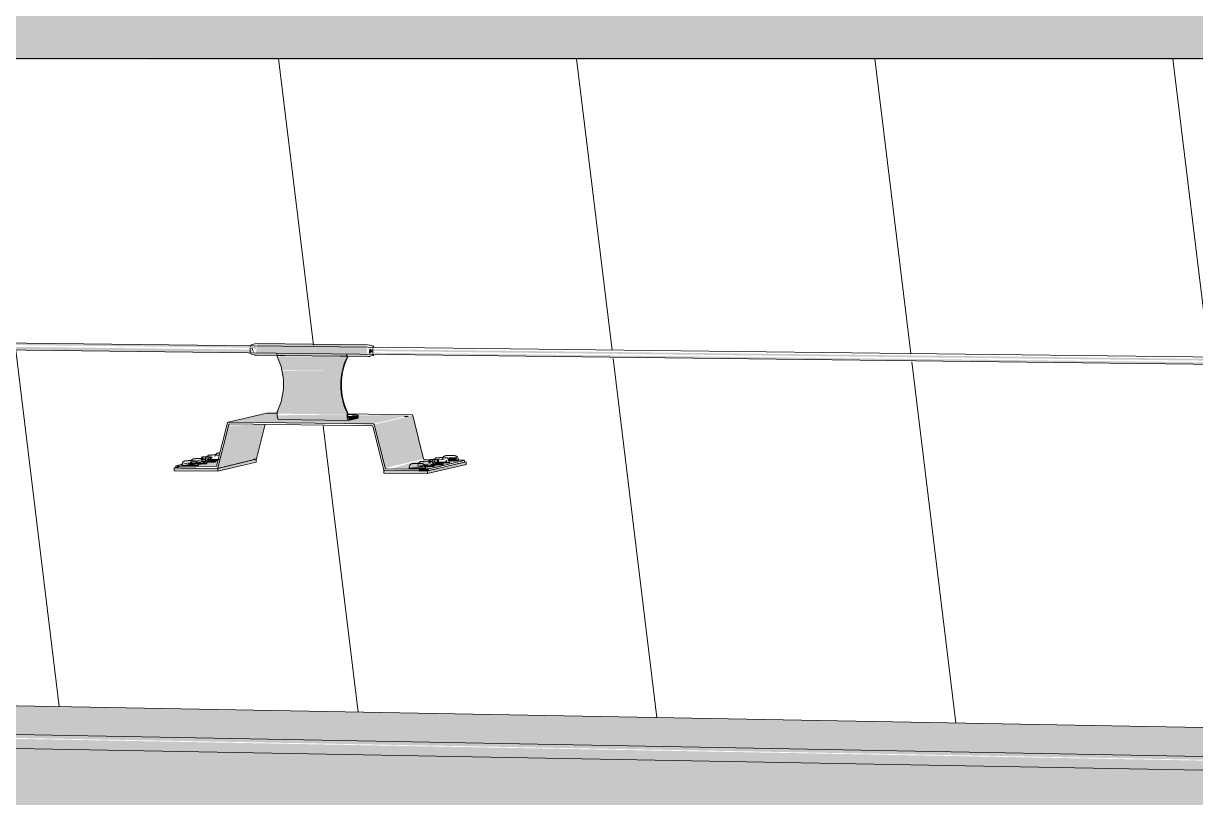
# Model space of a CAD drawing. Header units: millimetres. Extents: x -2361666 to -2009843, y -375 to 29863.
# Drawn here: x -2190135 to -2188826, y 10678 to 11543 of the extents above; entities that cross this region are included whole.
import ezdxf

# ---------------------------------------------------------------- set-up
doc = ezdxf.new("R2010")
doc.units = ezdxf.units.MM
for name, color, linetype, lineweight in [('A-GENM', 13, 'Continuous', 5), ('A-ROOF', 132, 'Continuous', 5), ('A-ROOF-PATT', 132, 'Continuous', 5), ('Q-SPCQ', 91, 'Continuous', 5), ('S-BEAM', 12, 'Continuous', 5)]:
    doc.layers.add(name, color=color, linetype=linetype, lineweight=lineweight)

# ---------------------------------------------------------------- blocks, each defined once
blk = doc.blocks.new('Static Line_Sayfa_Metal Deck_Pan Mount - Up to 15 _ pitch - Max 2 Users-1848369-SOUTH EAST - PART A')
at = {"layer": 'Q-SPCQ'}
h = blk.add_hatch(color=256, dxfattribs=at)
h.paths.add_polyline_path([(-908882.2, 10685.5), (-908882.2, 10689.7), (-910885.1, 10711.3), (-910882.8, 10712.3), (-910878.4, 10709.4), (-910878.4, 10709.2), (-909324.2, 10690.7)])
h.paths.add_polyline_path([(-911008.9, 10710.7), (-911008.9, 10714.9), (-916520.5, 10778.1), (-916518.2, 10779.1), (-916513.8, 10776.4), (-916513.8, 10776), (-911014.9, 10713), (-911015.1, 10713.4), (-911011.1, 10711.8), (-911011.1, 10710.7)])
h.paths.add_polyline_path([(-916644.3, 10777.5), (-916644.3, 10781.8), (-922155.8, 10844.9), (-922153.5, 10845.9), (-922149.2, 10843.3), (-922149.2, 10842.8), (-916650.1, 10779.6), (-916650.5, 10780.2), (-916646.5, 10778.6), (-916646.5, 10777.6)])
h.paths.add_polyline_path([(-922279.7, 10844.4), (-922279.7, 10848.6), (-927791.2, 10911.8), (-927788.9, 10912.8), (-927784.5, 10910.2), (-927784.5, 10909.7), (-922285.5, 10846.5), (-922285.9, 10847), (-922281.9, 10845.5), (-922281.9, 10844.4)])
h.paths.add_polyline_path([(-927915, 10911.2), (-927915, 10915.4), (-933426.6, 10978.6), (-933424.3, 10979.6), (-933419.9, 10977.2), (-933419.9, 10976.5), (-927920.9, 10913.3), (-927921.2, 10913.9), (-927917.2, 10912.3), (-927917.2, 10911.2)])
h.paths.add_polyline_path([(-933550.4, 10978.1), (-933550.4, 10982.3), (-939061.9, 11045.5), (-939059.7, 11046.4), (-939055.3, 11044.1), (-939055.3, 11043.3), (-933556.2, 10980.2), (-933556.6, 10980.7), (-933552.6, 10979.1), (-933552.6, 10978.1)])
h.paths.add_polyline_path([(-939185.8, 11044.9), (-939185.8, 11049.1), (-944697.3, 11112.3), (-944695, 11113.3), (-944690.6, 11111), (-944690.6, 11110.2), (-939191.6, 11047), (-939191.3, 11047.6), (-939188, 11045.7), (-939188, 11044.9)])
h.paths.add_polyline_path([(-944821.2, 11111.7), (-944821.2, 11115.9), (-950332.7, 11179), (-950330.4, 11180.1), (-950326, 11178), (-950326, 11177), (-944827, 11113.8), (-944826, 11114.5), (-944823.4, 11112.6), (-944822.2, 11111.7)])
h.paths.add_polyline_path([(-950456.5, 11178.6), (-950456.5, 11182.8), (-955961.4, 11245.9), (-955961.4, 11243.9), (-950462.4, 11180.7), (-950460.7, 11181.4), (-950458.7, 11179.5), (-950457.6, 11178.6)])
h = blk.add_hatch(color=256, dxfattribs=at)
h.paths.add_polyline_path([(-908882.2, 10681.7), (-908882.2, 10685.5), (-910878.4, 10707), (-910880.7, 10706.3), (-910882.8, 10708.2), (-910883.9, 10705.4), (-909324.2, 10687)])
h.paths.add_polyline_path([(-911008.7, 10706.9), (-911012, 10708.8), (-911015.1, 10710.8), (-916513.8, 10773.7), (-916514.8, 10773.3), (-916518.2, 10775), (-916519.2, 10772.3), (-911008.9, 10706.9)])
h.paths.add_polyline_path([(-916644.1, 10773.8), (-916647.3, 10775.6), (-916650.7, 10777.6), (-922149.2, 10840.5), (-922150.2, 10840.1), (-922153.5, 10841.9), (-922154.6, 10839.1), (-916644.3, 10773.8)])
h.paths.add_polyline_path([(-922279.5, 10840.6), (-922282.7, 10842.5), (-922285.9, 10844.5), (-927784.5, 10907.7), (-927785.5, 10906.9), (-927788.9, 10908.7), (-927790, 10906), (-922279.7, 10840.6)])
h.paths.add_polyline_path([(-927914.9, 10907.4), (-927918.1, 10909.3), (-927921.2, 10911.3), (-933419.9, 10974.5), (-933420.9, 10973.8), (-933424.3, 10975.5), (-933425.4, 10972.8), (-927915.1, 10907.4)])
h.paths.add_polyline_path([(-933550.2, 10974.3), (-933553.5, 10976.1), (-933556.6, 10978.1), (-939055.3, 11041.4), (-939056.3, 11040.6), (-939059.7, 11042.4), (-939060.7, 11039.6), (-933550.4, 10974.3)])
h.paths.add_polyline_path([(-939185.6, 11041.1), (-939188.8, 11043), (-939192, 11045), (-944690.6, 11108.2), (-944691.7, 11107.4), (-944695, 11109.2), (-944696.1, 11106.5), (-939185.8, 11041.1)])
h.paths.add_polyline_path([(-944821, 11108), (-944824.3, 11110), (-944827.4, 11111.8), (-950326, 11175.1), (-950327, 11174.3), (-950330.4, 11176.1), (-950331.5, 11173.3), (-944821.2, 11108)])
h.paths.add_polyline_path([(-950456.4, 11174.8), (-950459.6, 11176.7), (-950462.7, 11178.6), (-955961.4, 11241.9), (-955962.4, 11241.1), (-955965.8, 11242.9), (-955966.9, 11240.1), (-950456.5, 11174.8)])
for points in [[(-950458.7, 11175.4), (-950460.7, 11181.4), (-950461.6, 11179.6), (-950459, 11175.8)], [(-950331.5, 11170.8), (-950332.7, 11179.9), (-950332.7, 11183.8), (-950455.3, 11185.3), (-950456.5, 11175.2), (-950455.3, 11172.3), (-950352.5, 11171.1)], [(-950330.4, 11173.9), (-950326, 11176.1), (-950328.2, 11179.9), (-950330.4, 11178), (-950330.4, 11174.3)], [(-950354.7, 11171.2), (-950354.8, 11172.2), (-950360, 11171.2)], [(-950325.4, 11095.6), (-950282.4, 11105.8), (-950342.5, 11105), (-950342.5, 11102), (-950353.2, 11101.1), (-950354.7, 11099.6), (-950432.5, 11102.6), (-950432.8, 11107.6), (-950444.3, 11107.7), (-950487.3, 11097.5), (-950342.5, 11095.8)], [(-950353.6, 11099.6), (-950354.7, 11105.9), (-950354.7, 11106.1), (-950432.8, 11105.2), (-950431.3, 11100.5), (-950354.7, 11099.6)], [(-950353.2, 11102.5), (-950342.5, 11105), (-950354.6, 11104.3), (-950354.3, 11102.5)], [(-950353.2, 11099.5), (-950342.5, 11102), (-950342.5, 11105), (-950353.2, 11102.5), (-950353.2, 11099.6)], [(-950312.3, 11046.3), (-950269.2, 11056.5), (-950281.4, 11105.1), (-950324.4, 11094.9)], [(-950498.9, 11046.5), (-950455.9, 11056.7), (-950446.2, 11095.1), (-950487, 11093.6), (-950496.6, 11056)], [(-950532.2, 11049.7), (-950523.6, 11049.9), (-950522.3, 11052.6), (-950532, 11052.1), (-950532.2, 11050.1)], [(-950513.8, 11052.2), (-950512.5, 11055), (-950519, 11053.2)], [(-950510.3, 11054), (-950507.7, 11058.5), (-950511.8, 11056.5), (-950511, 11055.1)], [(-950499.1, 11042.8), (-950456.1, 11054), (-950457.4, 11055.7), (-950499.1, 11045.8)], [(-950498.4, 11056.6), (-950498.9, 11058.6), (-950498.9, 11056.7)], [(-950269.7, 11046.9), (-950269.2, 11049.5), (-950278.1, 11048.5)], [(-950264.8, 11040), (-950221.7, 11050.2), (-950221.7, 11053.2), (-950264.8, 11043)], [(-950259.9, 11049.2), (-950258.6, 11052), (-950262.6, 11049.7)], [(-950256.4, 11051), (-950256.2, 11055.4), (-950258, 11053.6)], [(-950242.6, 11053.3), (-950244, 11055.7), (-950245.1, 11053.8), (-950243.5, 11053.4)], [(-950241.4, 11055.5), (-950232.8, 11055.7), (-950231.5, 11058.4), (-950241.1, 11058.4), (-950241.4, 11055.5)], [(-950264.8, 11043), (-950262.6, 11045.5), (-950274.5, 11045.1), (-950274.5, 11043.1), (-950268.3, 11043)]]:
    blk.add_hatch(color=256, dxfattribs=at).paths.add_polyline_path(points)
h = blk.add_hatch(color=256, dxfattribs=at)
h.paths.add_polyline_path([(-950325, 11172), (-950324.6, 11173.2), (-950331.5, 11172.1)])
h.paths.add_polyline_path([(-950455.9, 11173.6), (-950456.5, 11174.8), (-950456.5, 11173.6)])
h.paths.add_polyline_path([(-950324.5, 11181.2), (-950325, 11182.4), (-950325, 11181.2)])
h.paths.add_polyline_path([(-950456.2, 11182.8), (-950456.5, 11184), (-950456.5, 11182.8)])
h = blk.add_hatch(color=256, dxfattribs=at)
h.paths.add_polyline_path([(-950360, 11155), (-950354.7, 11171.2), (-950432.5, 11171.2), (-950427.5, 11155.8), (-950360, 11155)])
h.paths.add_polyline_path([(-950354.7, 11106.1), (-950360.1, 11124), (-950361.7, 11139.9), (-950360, 11155), (-950427.4, 11155), (-950425.7, 11139.9), (-950427.8, 11123.2), (-950432.8, 11107)])
h = blk.add_hatch(color=256, dxfattribs=at)
h.paths.add_polyline_path([(-950274.5, 11043.1), (-950274.5, 11045.1), (-950311.3, 11043.5)])
h.paths.add_polyline_path([(-950313.8, 11044.3), (-950312.3, 11046.3), (-950314.3, 11046.3)])
h.paths.add_polyline_path([(-950499.9, 11045.8), (-950501.4, 11047.8), (-950500.5, 11045.8)])
h.paths.add_polyline_path([(-950326.9, 11093.6), (-950325.4, 11095.6), (-950352.5, 11093.9)])
h = blk.add_hatch(color=256, dxfattribs=at)
h.paths.add_polyline_path([(-950501.4, 11047.8), (-950500.5, 11048.5), (-950500.5, 11057), (-950508.8, 11056.5), (-950511, 11055.1), (-950513.4, 11056.5), (-950522.5, 11052.4), (-950523.6, 11049.9), (-950532.2, 11050.1), (-950532.2, 11052.1), (-950538.2, 11048.7), (-950507.1, 11047.9)])
h.paths.add_polyline_path([(-950513.8, 11052.2), (-950522.2, 11053.8), (-950513, 11053.9)])
h = blk.add_hatch(color=256, dxfattribs=at)
h.paths.add_polyline_path([(-950262.6, 11045.5), (-950223.9, 11054.7), (-950254.9, 11053.6), (-950256.4, 11051), (-950259.1, 11055.4), (-950278.1, 11053.4), (-950305.3, 11045.5), (-950268.3, 11045.5)])
h.paths.add_polyline_path([(-950269.7, 11046.9), (-950278.1, 11048.5), (-950269.2, 11047.8)])
h.paths.add_polyline_path([(-950259.9, 11049.2), (-950262.6, 11051.5), (-950259.1, 11050.9)])
h = blk.add_hatch(color=256, dxfattribs=at)
h.paths.add_polyline_path([(-950264.8, 11040), (-950264.8, 11043), (-950313.6, 11043), (-950313.6, 11040.6), (-950269.2, 11040)])
h.paths.add_polyline_path([(-950499.1, 11042.8), (-950499.1, 11045.8), (-950548, 11045.8), (-950548, 11043.3)])
h = blk.add_hatch(color=256, dxfattribs=at)
h.paths.add_polyline_path([(-950501.4, 11047.8), (-950545.8, 11046.8), (-950545.8, 11046.3), (-950507.1, 11047.8)])
h.paths.add_polyline_path([(-950499.1, 11045.8), (-950500, 11047.8), (-950499.9, 11045.8)])
for p, q in [((-908882.2, 10689.7), (-956029.7, 11248.9)), ((-956029.8, 11240.9), (-908882.2, 10681.7)), ((-950457.6, 11185), (-950461.8, 11184.1)), ((-950331.4, 11183.8), (-950455.3, 11185.3)), ((-950324.9, 11182.4), (-950329.1, 11183.5)), ((-950461.9, 11173.6), (-950457.7, 11172.6)), ((-950455.4, 11172.3), (-950331.6, 11170.8)), ((-950432.8, 11172.1), (-950433.1, 11174.1)), ((-950432.8, 11170.9), (-950432.8, 11172.1)), ((-950354.7, 11171.2), (-950432.8, 11172.1)), ((-950354.9, 11173.2), (-950354.7, 11171.2)), ((-950354.7, 11171.2), (-950354.7, 11170)), ((-950354.7, 11170), (-950354, 11170.2)), ((-950354, 11170.2), (-950354, 11171.3)), ((-950329.2, 11171.1), (-950325.1, 11172)), ((-950444.5, 11107.7), (-950487.5, 11097.5)), ((-950444.3, 11107.7), (-950432.6, 11107.6)), ((-950432.8, 11109), (-950432.2, 11109.2)), ((-950432.8, 11107), (-950432.8, 11109)), ((-950354.9, 11106.7), (-950282.4, 11105.8)), ((-950354, 11108.2), (-950354.7, 11108.1)), ((-950354.7, 11108.1), (-950354.7, 11106.1)), ((-950354, 11106.2), (-950354, 11108.2)), ((-950342.5, 11105), (-950353.2, 11102.5)), ((-950353.2, 11099.5), (-950342.5, 11102)), ((-950342.2, 11102.2), (-950342.2, 11105.2)), ((-950286.4, 11103.9), (-950290.4, 11103.9)), ((-950281.4, 11105.1), (-950269.2, 11056.5)), ((-950488.2, 11096.8), (-950500.5, 11048.5)), ((-950498.9, 11046.5), (-950486.7, 11094.8)), ((-950325.4, 11095.6), (-950487.3, 11097.5)), ((-950485.8, 11095.5), (-950326.9, 11093.6)), ((-950446.2, 11095.1), (-950455.9, 11056.7)), ((-950431.4, 11100.4), (-950353.3, 11099.5)), ((-950326, 11092.9), (-950313.8, 11044.3)), ((-950312.3, 11046.3), (-950324.4, 11094.9)), ((-950546, 11048.7), (-950546, 11046.7)), ((-950545.8, 11048.8), (-950532.3, 11052.1)), ((-950539.2, 11050.2), (-950539.2, 11048.9)), ((-950529.8, 11052.6), (-950512, 11056.9)), ((-950521.2, 11048.9), (-950521.2, 11050.2)), ((-950515.9, 11058.9), (-950517.1, 11058.6)), ((-950517.1, 11058.6), (-950513, 11058.4)), ((-950517.1, 11058.6), (-950517.1, 11054.4)), ((-950510.5, 11059), (-950515.9, 11058.9)), ((-950515.9, 11058.9), (-950515.9, 11054.6)), ((-950513.2, 11053.5), (-950510.5, 11053.6)), ((-950513, 11058.4), (-950507.7, 11058.5)), ((-950513, 11054.9), (-950513, 11058.4)), ((-950507.7, 11053.1), (-950513, 11053)), ((-950511.4, 11051.2), (-950511.4, 11052.5)), ((-950506.4, 11058.8), (-950510.5, 11059)), ((-950510.5, 11053.6), (-950506.4, 11053.4)), ((-950507.7, 11058.5), (-950506.4, 11058.8)), ((-950507.7, 11058.5), (-950507.7, 11053.9)), ((-950506.4, 11053.4), (-950507.7, 11053.1)), ((-950501.4, 11053.4), (-950506.5, 11054.2)), ((-950506.4, 11058.8), (-950506.4, 11054.2)), ((-950499.7, 11045.8), (-950456.6, 11056)), ((-950456.1, 11056), (-950499.1, 11045.8)), ((-950499.1, 11042.8), (-950456.1, 11053)), ((-950458.9, 11056), (-950456.1, 11056)), ((-950456.1, 11056), (-950456.1, 11053)), ((-950268.3, 11055.7), (-950246.2, 11055.5)), ((-950264.8, 11043), (-950221.7, 11053.2)), ((-950264.8, 11040), (-950221.7, 11050.2)), ((-950262, 11055.9), (-950263.2, 11055.6)), ((-950263.2, 11055.6), (-950259.1, 11055.4)), ((-950263.2, 11055.6), (-950263.2, 11051.4)), ((-950262.6, 11045.5), (-950223.9, 11054.7)), ((-950262.6, 11043.5), (-950223.9, 11052.7)), ((-950256.6, 11056), (-950262, 11055.9)), ((-950262, 11055.9), (-950262, 11051.6)), ((-950256.6, 11050.5), (-950259.3, 11050.5)), ((-950259.1, 11055.4), (-950253.7, 11055.5)), ((-950259.1, 11051.9), (-950259.1, 11055.4)), ((-950259.1, 11050), (-950253.7, 11050.1)), ((-950257.5, 11048.2), (-950257.5, 11049.5)), ((-950252.5, 11055.8), (-950256.6, 11056)), ((-950252.5, 11050.3), (-950256.6, 11050.5)), ((-950253.7, 11055.5), (-950252.5, 11055.8)), ((-950253.7, 11055.5), (-950253.7, 11050.9)), ((-950253.7, 11050.1), (-950252.5, 11050.3)), ((-950247.5, 11050.4), (-950252.6, 11051.2)), ((-950252.5, 11055.8), (-950252.5, 11051.2)), ((-950241.7, 11055.4), (-950231.5, 11055.3)), ((-950240.3, 11052.3), (-950240.3, 11053.6)), ((-950230.4, 11054.6), (-950230.4, 11055.9)), ((-950223.7, 11052.8), (-950223.7, 11054.8)), ((-950221.7, 11053.2), (-950221.7, 11050.2)), ((-950548, 11046.3), (-950539.6, 11048.3)), ((-950499.1, 11045.8), (-950548, 11046.3)), ((-950548, 11046.3), (-950548, 11043.3)), ((-950548, 11043.3), (-950499.1, 11042.8)), ((-950545.8, 11046.8), (-950539.6, 11048.3)), ((-950501.4, 11047.8), (-950538.2, 11048.2)), ((-950538.2, 11046.2), (-950499.9, 11045.8)), ((-950499.1, 11042.8), (-950499.1, 11045.8)), ((-950313.6, 11043.6), (-950313.6, 11040.6)), ((-950264.8, 11043), (-950313.6, 11043.6)), ((-950313.6, 11040.6), (-950264.8, 11040)), ((-950312.8, 11043.5), (-950274.5, 11043.1)), ((-950274.5, 11045.1), (-950311.3, 11045.5)), ((-950285.3, 11047.2), (-950285.3, 11045.9)), ((-950267.3, 11045.9), (-950267.3, 11047.2)), ((-950264.8, 11040), (-950264.8, 11043))]:
    blk.add_line(p, q, dxfattribs=at)
at = {"layer": 'Q-SPCQ', "flags": 128}
for points in [[(-950455.3, 11185.3), (-950457.1, 11185.1), (-950457.6, 11185)], [(-950331.4, 11183.8), (-950329.6, 11183.6), (-950329.1, 11183.5)], [(-950455.4, 11172.3), (-950457.2, 11172.5), (-950457.7, 11172.6)], [(-950331.6, 11170.8), (-950329.8, 11170.9), (-950329.2, 11171.1)], [(-950502.4, 11059), (-950501.5, 11061.4), (-950500.5, 11062.3), (-950499.9, 11062.7), (-950499.5, 11062.8), (-950499.3, 11062.9), (-950499.1, 11062.9), (-950498.9, 11063), (-950498.7, 11063), (-950498.6, 11063), (-950498.5, 11063), (-950498.3, 11063), (-950498.2, 11063.1), (-950498.1, 11063.1), (-950497.9, 11063.1), (-950497.8, 11063.1), (-950497.6, 11063.1), (-950497.5, 11063.1), (-950497.4, 11063.1), (-950497.2, 11063.1), (-950497, 11063.1), (-950496.9, 11063.1)], [(-950539.2, 11050.2), (-950538.4, 11052.6), (-950537.4, 11053.6), (-950536.8, 11053.9), (-950536.4, 11054.1), (-950536.1, 11054.1), (-950535.9, 11054.2), (-950535.8, 11054.2), (-950535.6, 11054.2), (-950535.5, 11054.3), (-950535.3, 11054.3), (-950535.2, 11054.3), (-950535.1, 11054.3), (-950534.9, 11054.3), (-950534.8, 11054.3), (-950534.7, 11054.3), (-950534.5, 11054.4), (-950534.4, 11054.4), (-950534.2, 11054.4), (-950534.1, 11054.4), (-950533.9, 11054.4), (-950533.8, 11054.4), (-950533.6, 11054.4), (-950533.4, 11054.4), (-950533.3, 11054.4), (-950533.1, 11054.4), (-950532.9, 11054.4), (-950532.7, 11054.4), (-950532.5, 11054.4), (-950532.3, 11054.4), (-950532.1, 11054.4), (-950531.9, 11054.5), (-950531.7, 11054.5), (-950531.5, 11054.5), (-950531.3, 11054.5), (-950531.1, 11054.5), (-950530.9, 11054.5), (-950530.7, 11054.5), (-950530.5, 11054.5), (-950530.3, 11054.5), (-950530.1, 11054.5), (-950529.9, 11054.5), (-950529.7, 11054.5), (-950529.5, 11054.5), (-950529.3, 11054.5), (-950529.1, 11054.5)], [(-950529.4, 11052.6), (-950528.6, 11055), (-950527.6, 11055.9), (-950527, 11056.2), (-950526.6, 11056.4), (-950526.3, 11056.5), (-950526.1, 11056.5), (-950525.9, 11056.5), (-950525.8, 11056.6), (-950525.6, 11056.6), (-950525.5, 11056.6), (-950525.4, 11056.6), (-950525.2, 11056.6), (-950525.1, 11056.7), (-950525, 11056.7), (-950524.8, 11056.7), (-950524.7, 11056.7), (-950524.5, 11056.7), (-950524.4, 11056.7), (-950524.2, 11056.7), (-950524.1, 11056.7), (-950523.9, 11056.7), (-950523.8, 11056.7), (-950523.6, 11056.7), (-950523.4, 11056.8), (-950523.2, 11056.8), (-950523.1, 11056.8), (-950522.9, 11056.8), (-950522.7, 11056.8), (-950522.5, 11056.8), (-950522.3, 11056.8), (-950522.1, 11056.8), (-950521.9, 11056.8), (-950521.7, 11056.8), (-950521.5, 11056.8), (-950521.3, 11056.8), (-950521.1, 11056.8), (-950520.9, 11056.8), (-950520.7, 11056.8), (-950520.5, 11056.8), (-950520.3, 11056.8), (-950520, 11056.8), (-950519.8, 11056.8), (-950519.6, 11056.8), (-950519.4, 11056.8), (-950519.3, 11056.8)], [(-950521.2, 11050.2), (-950522.1, 11052.6), (-950523.1, 11053.6), (-950523.7, 11053.9), (-950524.1, 11054), (-950524.4, 11054.1), (-950524.6, 11054.2), (-950524.7, 11054.2), (-950524.9, 11054.2), (-950525, 11054.3), (-950525.2, 11054.3), (-950525.3, 11054.3), (-950525.4, 11054.3), (-950525.5, 11054.3), (-950525.7, 11054.3), (-950525.8, 11054.3), (-950526, 11054.3), (-950526.1, 11054.4), (-950526.3, 11054.4), (-950526.4, 11054.4), (-950526.6, 11054.4), (-950526.7, 11054.4), (-950526.9, 11054.4), (-950527.1, 11054.4), (-950527.2, 11054.4), (-950527.4, 11054.4), (-950527.6, 11054.4), (-950527.8, 11054.4), (-950528, 11054.4), (-950528.2, 11054.4), (-950528.4, 11054.4), (-950528.6, 11054.5), (-950528.8, 11054.5), (-950529, 11054.5), (-950529.1, 11054.5)], [(-950511.4, 11052.5), (-950512.2, 11055), (-950513.2, 11055.9), (-950513.9, 11056.2), (-950514.2, 11056.4), (-950514.5, 11056.5), (-950514.7, 11056.5), (-950514.9, 11056.5), (-950515, 11056.6), (-950515.2, 11056.6), (-950515.3, 11056.6), (-950515.4, 11056.6), (-950515.6, 11056.6), (-950515.7, 11056.7), (-950515.8, 11056.7), (-950516, 11056.7), (-950516.1, 11056.7), (-950516.3, 11056.7), (-950516.4, 11056.7), (-950516.6, 11056.7), (-950516.7, 11056.7), (-950516.9, 11056.7), (-950517.1, 11056.7), (-950517.2, 11056.7), (-950517.4, 11056.7), (-950517.6, 11056.8), (-950517.8, 11056.8), (-950517.9, 11056.8), (-950518.1, 11056.8), (-950518.3, 11056.8), (-950518.5, 11056.8), (-950518.7, 11056.8), (-950518.9, 11056.8), (-950519.1, 11056.8), (-950519.3, 11056.8)], [(-950511.4, 11059.1), (-950510.4, 11060), (-950509.8, 11060.3), (-950509.4, 11060.5), (-950509.1, 11060.5), (-950508.9, 11060.6), (-950508.7, 11060.6), (-950508.6, 11060.7), (-950508.4, 11060.7), (-950508.3, 11060.7), (-950508.2, 11060.7), (-950508, 11060.7), (-950507.9, 11060.7), (-950507.8, 11060.7), (-950507.6, 11060.8), (-950507.5, 11060.8), (-950507.3, 11060.8), (-950507.2, 11060.8), (-950507, 11060.8), (-950506.9, 11060.8), (-950506.7, 11060.8), (-950506.6, 11060.8), (-950506.4, 11060.8), (-950506.2, 11060.8), (-950506, 11060.8), (-950505.9, 11060.8), (-950505.7, 11060.9), (-950505.5, 11060.9), (-950505.3, 11060.9), (-950505.1, 11060.9), (-950504.9, 11060.9), (-950504.7, 11060.9), (-950504.5, 11060.9), (-950504.3, 11060.9), (-950504.1, 11060.9), (-950503.9, 11060.9), (-950503.7, 11060.9), (-950503.5, 11060.9), (-950503.3, 11060.9), (-950503, 11060.9), (-950502.8, 11060.9), (-950502.6, 11060.9), (-950502.4, 11060.9), (-950502.2, 11060.9), (-950502.1, 11060.9)], [(-950497.5, 11060.6), (-950497.7, 11060.6), (-950497.8, 11060.7), (-950498, 11060.7), (-950498.1, 11060.7), (-950498.2, 11060.7), (-950498.4, 11060.7), (-950498.5, 11060.7), (-950498.6, 11060.7), (-950498.8, 11060.8), (-950498.9, 11060.8), (-950499.1, 11060.8), (-950499.2, 11060.8), (-950499.4, 11060.8), (-950499.5, 11060.8), (-950499.7, 11060.8), (-950499.8, 11060.8), (-950500, 11060.8), (-950500.2, 11060.8), (-950500.4, 11060.8), (-950500.6, 11060.8), (-950500.7, 11060.9), (-950500.9, 11060.9), (-950501.1, 11060.9), (-950501.3, 11060.9), (-950501.5, 11060.9), (-950501.7, 11060.9), (-950501.9, 11060.9), (-950502.1, 11060.9)], [(-950285.3, 11047.2), (-950284.5, 11049.6), (-950283.5, 11050.6), (-950282.9, 11050.9), (-950282.5, 11051), (-950282.2, 11051.1), (-950282, 11051.2), (-950281.8, 11051.2), (-950281.7, 11051.2), (-950281.6, 11051.2), (-950281.4, 11051.3), (-950281.3, 11051.3), (-950281.2, 11051.3), (-950281, 11051.3), (-950280.9, 11051.3), (-950280.8, 11051.3), (-950280.6, 11051.3), (-950280.5, 11051.4), (-950280.3, 11051.4), (-950280.2, 11051.4), (-950280, 11051.4), (-950279.9, 11051.4), (-950279.7, 11051.4), (-950279.5, 11051.4), (-950279.3, 11051.4), (-950279.2, 11051.4), (-950279, 11051.4), (-950278.8, 11051.4), (-950278.6, 11051.4), (-950278.4, 11051.4), (-950278.2, 11051.4), (-950278, 11051.4), (-950277.8, 11051.4), (-950277.6, 11051.4), (-950277.4, 11051.4), (-950277.2, 11051.5), (-950277, 11051.5), (-950276.8, 11051.5), (-950276.6, 11051.5), (-950276.4, 11051.5), (-950276.2, 11051.5), (-950276, 11051.5), (-950275.8, 11051.5), (-950275.6, 11051.5), (-950275.4, 11051.4), (-950275.2, 11051.4)], [(-950275.5, 11049.5), (-950274.7, 11052), (-950273.7, 11052.9), (-950273, 11053.2), (-950272.7, 11053.4), (-950272.4, 11053.5), (-950272.2, 11053.5), (-950272, 11053.5), (-950271.9, 11053.6), (-950271.7, 11053.6), (-950271.6, 11053.6), (-950271.5, 11053.6), (-950271.3, 11053.6), (-950271.2, 11053.6), (-950271.1, 11053.7), (-950270.9, 11053.7), (-950270.8, 11053.7), (-950270.6, 11053.7), (-950270.5, 11053.7), (-950270.3, 11053.7), (-950270.2, 11053.7), (-950270, 11053.7), (-950269.8, 11053.7), (-950269.7, 11053.7), (-950269.5, 11053.7), (-950269.3, 11053.7), (-950269.1, 11053.8), (-950269, 11053.8), (-950268.8, 11053.8), (-950268.6, 11053.8), (-950268.4, 11053.8), (-950268.2, 11053.8), (-950268, 11053.8), (-950267.8, 11053.8), (-950267.6, 11053.8), (-950267.4, 11053.8), (-950267.2, 11053.8), (-950267, 11053.8), (-950266.8, 11053.8), (-950266.5, 11053.8), (-950266.3, 11053.8), (-950266.1, 11053.8), (-950265.9, 11053.8), (-950265.7, 11053.8), (-950265.5, 11053.8), (-950265.4, 11053.8)], [(-950267.3, 11047.2), (-950268.2, 11049.6), (-950269.2, 11050.6), (-950269.8, 11050.9), (-950270.2, 11051), (-950270.4, 11051.1), (-950270.6, 11051.2), (-950270.8, 11051.2), (-950271, 11051.2), (-950271.1, 11051.2), (-950271.2, 11051.3), (-950271.4, 11051.3), (-950271.5, 11051.3), (-950271.6, 11051.3), (-950271.8, 11051.3), (-950271.9, 11051.3), (-950272, 11051.3), (-950272.2, 11051.3), (-950272.3, 11051.4), (-950272.5, 11051.4), (-950272.6, 11051.4), (-950272.8, 11051.4), (-950273, 11051.4), (-950273.1, 11051.4), (-950273.3, 11051.4), (-950273.5, 11051.4), (-950273.7, 11051.4), (-950273.9, 11051.4), (-950274.1, 11051.4), (-950274.2, 11051.4), (-950274.4, 11051.4), (-950274.6, 11051.4), (-950274.8, 11051.4), (-950275, 11051.4), (-950275.2, 11051.4)], [(-950257.5, 11049.5), (-950258.3, 11052), (-950259.3, 11052.9), (-950259.9, 11053.2), (-950260.3, 11053.4), (-950260.6, 11053.5), (-950260.8, 11053.5), (-950261, 11053.5), (-950261.1, 11053.6), (-950261.3, 11053.6), (-950261.4, 11053.6), (-950261.5, 11053.6), (-950261.7, 11053.6), (-950261.8, 11053.6), (-950261.9, 11053.7), (-950262.1, 11053.7), (-950262.2, 11053.7), (-950262.4, 11053.7), (-950262.5, 11053.7), (-950262.7, 11053.7), (-950262.8, 11053.7), (-950263, 11053.7), (-950263.1, 11053.7), (-950263.3, 11053.7), (-950263.5, 11053.7), (-950263.7, 11053.7), (-950263.8, 11053.8), (-950264, 11053.8), (-950264.2, 11053.8), (-950264.4, 11053.8), (-950264.6, 11053.8), (-950264.8, 11053.8), (-950265, 11053.8), (-950265.2, 11053.8), (-950265.4, 11053.8)], [(-950257.5, 11056.1), (-950256.5, 11057), (-950255.8, 11057.3), (-950255.5, 11057.5), (-950255.2, 11057.5), (-950255, 11057.6), (-950254.8, 11057.6), (-950254.7, 11057.6), (-950254.5, 11057.7), (-950254.4, 11057.7), (-950254.2, 11057.7), (-950254.1, 11057.7), (-950254, 11057.7), (-950253.8, 11057.7), (-950253.7, 11057.7), (-950253.6, 11057.8), (-950253.4, 11057.8), (-950253.3, 11057.8), (-950253.1, 11057.8), (-950253, 11057.8), (-950252.8, 11057.8), (-950252.6, 11057.8), (-950252.5, 11057.8), (-950252.3, 11057.8), (-950252.1, 11057.8), (-950251.9, 11057.8), (-950251.8, 11057.8), (-950251.6, 11057.8), (-950251.4, 11057.8), (-950251.2, 11057.9), (-950251, 11057.9), (-950250.8, 11057.9), (-950250.6, 11057.9), (-950250.4, 11057.9), (-950250.2, 11057.9), (-950250, 11057.9), (-950249.8, 11057.9), (-950249.5, 11057.9), (-950249.3, 11057.9), (-950249.1, 11057.9), (-950248.9, 11057.9), (-950248.7, 11057.9), (-950248.5, 11057.9), (-950248.3, 11057.9), (-950248.2, 11057.9)], [(-950248.4, 11055.9), (-950247.6, 11058.4), (-950246.6, 11059.3), (-950246, 11059.6), (-950245.6, 11059.8), (-950245.3, 11059.9), (-950245.1, 11059.9), (-950245, 11060), (-950244.8, 11060), (-950244.7, 11060), (-950244.5, 11060), (-950244.4, 11060), (-950244.3, 11060), (-950244.1, 11060.1), (-950244, 11060.1), (-950243.9, 11060.1), (-950243.7, 11060.1), (-950243.6, 11060.1), (-950243.4, 11060.1), (-950243.3, 11060.1), (-950243.1, 11060.1), (-950243, 11060.1), (-950242.8, 11060.1), (-950242.6, 11060.2), (-950242.5, 11060.2), (-950242.3, 11060.2), (-950242.1, 11060.2), (-950241.9, 11060.2), (-950241.7, 11060.2), (-950241.5, 11060.2), (-950241.3, 11060.2), (-950241.1, 11060.2), (-950240.9, 11060.2), (-950240.7, 11060.2), (-950240.5, 11060.2), (-950240.3, 11060.2), (-950240.1, 11060.2), (-950239.9, 11060.2), (-950239.7, 11060.2), (-950239.5, 11060.2), (-950239.3, 11060.2), (-950239.1, 11060.2), (-950238.9, 11060.2), (-950238.7, 11060.2), (-950238.5, 11060.2), (-950238.3, 11060.2)], [(-950240.3, 11053.6), (-950241.1, 11056), (-950242.1, 11057), (-950242.7, 11057.3), (-950243.1, 11057.5), (-950243.4, 11057.5), (-950243.6, 11057.6), (-950243.8, 11057.6), (-950243.9, 11057.6), (-950244.1, 11057.7), (-950244.2, 11057.7), (-950244.3, 11057.7), (-950244.5, 11057.7), (-950244.6, 11057.7), (-950244.7, 11057.7), (-950244.9, 11057.7), (-950245, 11057.8), (-950245.1, 11057.8), (-950245.3, 11057.8), (-950245.4, 11057.8), (-950245.6, 11057.8), (-950245.8, 11057.8), (-950245.9, 11057.8), (-950246.1, 11057.8), (-950246.3, 11057.8), (-950246.5, 11057.8), (-950246.6, 11057.8), (-950246.8, 11057.8), (-950247, 11057.8), (-950247.2, 11057.8), (-950247.4, 11057.9), (-950247.6, 11057.9), (-950247.8, 11057.9), (-950248, 11057.9), (-950248.2, 11057.9)], [(-950230.4, 11055.9), (-950231.3, 11058.4), (-950232.3, 11059.3), (-950232.9, 11059.6), (-950233.3, 11059.8), (-950233.6, 11059.9), (-950233.8, 11059.9), (-950233.9, 11060), (-950234.1, 11060), (-950234.2, 11060), (-950234.4, 11060), (-950234.5, 11060), (-950234.6, 11060), (-950234.8, 11060.1), (-950234.9, 11060.1), (-950235, 11060.1), (-950235.2, 11060.1), (-950235.3, 11060.1), (-950235.5, 11060.1), (-950235.6, 11060.1), (-950235.8, 11060.1), (-950235.9, 11060.1), (-950236.1, 11060.1), (-950236.3, 11060.1), (-950236.4, 11060.2), (-950236.6, 11060.2), (-950236.8, 11060.2), (-950237, 11060.2), (-950237.2, 11060.2), (-950237.4, 11060.2), (-950237.6, 11060.2), (-950237.8, 11060.2), (-950238, 11060.2), (-950238.2, 11060.2), (-950238.3, 11060.2)]]:
    blk.add_lwpolyline(points, dxfattribs=at)
at = {"layer": 'Q-SPCQ'}
for centre, major_axis, ratio, start_param, end_param in [((-950461.8, 11178.8), (0.06, 5.22), 0.214774, 1.211747, 2.014332), ((-950461.8, 11178.8), (0.06, 5.22), 0.214774, 0.053611, 1.015566), ((-950325, 11177.2), (0.06, 5.22), 0.214774, 0.053611, 1.016265), ((-950461.8, 11178.8), (0.06, 5.22), 0.214774, 2.148006, 3.195204), ((-950494.1, 11140.7), (-16.2, 68.1), 0.975261, 4.01459, 4.932155), ((-950293.4, 11138.3), (-16.2, 68.1), 0.975261, 0.872997, 1.790563), ((-950292.7, 11138.5), (-16.2, 68.1), 0.975261, 0.872997, 1.790563), ((-950325, 11177.2), (0.06, 5.22), 0.214774, 1.211747, 2.014332), ((-950325, 11177.2), (0.06, 5.22), 0.214774, 2.148006, 3.193513), ((-950431.3, 11107.4), (0.08, 7), 0.214774, 1.624407, 3.195204), ((-950353.2, 11106.5), (0.08, 7), 0.214774, 1.624407, 3.195204), ((-950353.2, 11106.5), (0.05, 4), 0.214774, 1.624407, 3.195204), ((-950357.2, 11105.2), (-15, 0), 0.052335, 2.924831, 4.495627), ((-950357.2, 11102.2), (-15, 0), 0.052335, 2.924831, 3.18663), ((-950282.4, 11104.8), (-0.231, 0.973), 0.975261, 4.725532, 6.044169), ((-950487.3, 11096.5), (-0.231, 0.973), 0.975261, 6.044169, 7.362806), ((-950485.8, 11094.5), (-0.231, 0.973), 0.975261, 6.044169, 7.362806), ((-950326.9, 11092.6), (-0.231, 0.973), 0.975261, 4.725532, 6.044169), ((-950325.4, 11094.6), (-0.231, 0.973), 0.975261, 4.945305, 6.044169), ((-950536, 11048.7), (-10, 0), 0.052335, 6.066423, 7.63722), ((-950530.2, 11048.9), (-9, 0), 0.052335, 4.495627, 7.63722), ((-950530.2, 11048.9), (-9, 0), 0.052335, 1.354034, 4.495627), ((-950520.4, 11051.2), (-9, 0), 0.052335, 4.495627, 5.025159), ((-950511.8, 11053.3), (-11, 0), 0.052335, 0.306837, 0.983669), ((-950520.4, 11051.2), (-9, 0), 0.052335, 1.354034, 4.495627), ((-950511.8, 11053.3), (-11, 0), 0.052335, 1.41734, 4.495627), ((-950511.8, 11053.3), (-11, 0), 0.052335, 4.495627, 4.856742), ((-950503.2, 11055.3), (-9, 0), 0.052335, 0.635753, 1.354034), ((-950503.2, 11055.3), (-9, 0), 0.052335, 4.495627, 5.483145), ((-950497.3, 11057.9), (-10, 0), 0.052335, 5.542825, 6.066423), ((-950503.2, 11055.3), (-9, 0), 0.052335, 1.354034, 2.158276), ((-950503.2, 11055.3), (-9, 0), 0.052335, 4.035889, 4.495627), ((-950456.9, 11057), (-0.231, 0.973), 0.975261, 2.902576, 4.00144), ((-950266.5, 11048.2), (-9, 0), 0.052335, 4.495627, 5.025159), ((-950268.3, 11056.7), (-0.231, 0.973), 0.975261, 1.583939, 2.902576), ((-950257.9, 11050.2), (-11, 0), 0.052335, 0.306837, 0.983669), ((-950257.9, 11050.2), (-11, 0), 0.052335, 1.41734, 4.495627), ((-950257.9, 11050.2), (-11, 0), 0.052335, 4.495627, 4.856742), ((-950249.3, 11052.3), (-9, 0), 0.052335, 0.635753, 1.354034), ((-950249.3, 11052.3), (-9, 0), 0.052335, 4.495627, 5.483145), ((-950249.3, 11052.3), (-9, 0), 0.052335, 1.354034, 4.495627), ((-950239.4, 11054.6), (-9, 0), 0.052335, 4.495627, 5.025159), ((-950239.4, 11054.6), (-9, 0), 0.052335, 1.354034, 4.495627), ((-950233.7, 11054.8), (-10, 0), 0.052335, 2.924831, 4.495627), ((-950536, 11046.7), (-10, 0), 0.052335, 6.066423, 7.113621), ((-950536, 11046.7), (-10, 0), 0.052335, 1.092235, 1.354034), ((-950501.4, 11048.8), (-0.231, 0.973), 0.975261, 2.902576, 4.221213), ((-950499.9, 11046.8), (-0.231, 0.973), 0.975261, 2.902576, 4.221213), ((-950312.8, 11044.5), (-0.231, 0.973), 0.975261, 1.583939, 2.902576), ((-950311.3, 11046.5), (-0.231, 0.973), 0.975261, 1.583939, 2.902576), ((-950276.3, 11045.9), (-9, 0), 0.052335, 4.495627, 7.63722), ((-950276.3, 11045.9), (-9, 0), 0.052335, 1.354034, 4.495627), ((-950272.4, 11045.6), (-10, 0), 0.052335, 1.354034, 2.924831), ((-950272.4, 11043.6), (-10, 0), 0.052335, 1.354034, 2.663031), ((-950266.5, 11048.2), (-9, 0), 0.052335, 1.354034, 4.495627)]:
    blk.add_ellipse(centre, major_axis=major_axis, ratio=ratio, start_param=start_param, end_param=end_param, dxfattribs=at)
for points in [[(-950513, 11053.9), (-950512.1, 11054), (-950510.3, 11054.1), (-950508.5, 11054), (-950507.7, 11053.9)], [(-950506.4, 11054.2), (-950507.1, 11054.3), (-950507.8, 11054.4), (-950508.5, 11054.4)], [(-950507.7, 11053.9), (-950507.5, 11054.1), (-950507.1, 11054.2), (-950506.6, 11054.2), (-950506.4, 11054.2)], [(-950253.7, 11050.9), (-950254.6, 11051), (-950256.4, 11051), (-950258.2, 11050.9), (-950259.1, 11050.8)], [(-950254.6, 11051.4), (-950253.9, 11051.4), (-950253.2, 11051.3), (-950252.5, 11051.2)], [(-950252.5, 11051.2), (-950252.7, 11051.2), (-950253.1, 11051.2), (-950253.5, 11051), (-950253.7, 11050.9)]]:
    blk.add_open_spline(points, degree=3, dxfattribs=at)
blk = doc.blocks.new('GT01 - GT01-2642391-SOUTH EAST - PART A')
at = {"layer": 'A-GENM'}
for points in [[(-908882.2, 9979.3), (-908882.2, 10011.6), (-973251.9, 11194.8), (-973250.3, 11162.4), (-909324.2, 9987.4)], [(-908882.2, 9963.9), (-908882.2, 9975.6), (-973372.3, 11159.4), (-973372.9, 11151.7), (-973371.2, 11149.3), (-909324.2, 9972.1)], [(-908882.2, 9975.6), (-908882.2, 9979.3), (-973364.6, 11164.5), (-973371.2, 11160.9), (-909324.2, 9983.7)], [(-908882.2, 9815.1), (-908882.2, 9963.9), (-973372.3, 11149.3), (-973312.2, 10999.3), (-909812.6, 9832.2)]]:
    blk.add_hatch(color=256, dxfattribs=at).paths.add_polyline_path(points)
for p, q in [((-908882.2, 10011.6), (-973251.9, 11194.8)), ((-908882.2, 9979.3), (-973364.6, 11164.5)), ((-908882.2, 9963.9), (-973372.3, 11149.3))]:
    blk.add_line(p, q, dxfattribs=at)
blk = doc.blocks.new('Structural Framing 61 - Structural Framing 1-2879215-SOUTH EAST - PART A')
at = {"layer": 'S-BEAM'}
blk.add_hatch(color=256, dxfattribs=at).paths.add_polyline_path([(-913427.4, 11493.7), (-913427.4, 11646.4), (-914266.4, 11646.4), (-914266.4, 11582.4), (-914416.4, 11582.4), (-914416.4, 11646.4), (-918448.2, 11646.4), (-918448.2, 11582.4), (-918598.2, 11582.4), (-918598.2, 11646.4), (-922668.2, 11646.4), (-922668.2, 11582.4), (-922818.2, 11582.4), (-922818.2, 11646.4), (-926816.1, 11646.4), (-926816.1, 11582.4), (-926966.1, 11582.4), (-926966.1, 11646.4), (-930872.1, 11646.4), (-930872.1, 11582.4), (-931022.1, 11582.4), (-931022.1, 11646.4), (-934972, 11646.4), (-934972, 11582.4), (-935122, 11582.4), (-935122, 11646.4), (-940200.1, 11646.4), (-940200.1, 11582.4), (-940350.1, 11582.4), (-940350.1, 11646.4), (-945463.8, 11646.4), (-945463.8, 11582.4), (-945613.8, 11582.4), (-945613.8, 11646.4), (-950636.6, 11646.4), (-950636.6, 11582.4), (-950786.6, 11582.4), (-950786.6, 11646.4), (-955856.6, 11646.4), (-955856.6, 11582.4), (-956006.6, 11582.4), (-956006.6, 11646.4), (-961111.2, 11646.4), (-961111.2, 11582.4), (-961261.2, 11582.4), (-961261.2, 11646.4), (-966304, 11646.4), (-966304, 11582.4), (-966454, 11582.4), (-966454, 11646.4), (-971385.7, 11646.4), (-971385.7, 11582.4), (-971535.7, 11582.4), (-971535.7, 11646.4), (-972973.1, 11646.4), (-972973.1, 11503.7), (-937164.8, 11501.6), (-913475.9, 11493.7)])

msp = doc.modelspace()

# ---------------------------------------------------------------- hatches: boundary and pattern name
at = {"layer": 'A-ROOF-PATT'}
h = msp.add_hatch(dxfattribs=at)
h.set_pattern_fill('FP_99', color=256, style=0, pattern_type=2)
h.set_pattern_definition([(96.952, (-1239496.12, -226018.12), (-332.99335, 0.00123), [])])
h.paths.add_polyline_path([(-2201031.8, 11308.7), (-2201035.1, 11299.5), (-2201036.1, 11309.5), (-2201033.3, 11309)])
h.paths.add_polyline_path([(-2201027.9, 11306.8), (-2201033.2, 11299.3), (-2201030.6, 11308.1)])
h.paths.add_polyline_path([(-2201024.6, 11303.9), (-2201029.9, 11301.9), (-2201027.9, 11306.8)])
h.paths.add_polyline_path([(-2197096, 11261.8), (-2197085.7, 11262.7), (-2197093.1, 11261.9)])
h.paths.add_polyline_path([(-2196572.1, 11257.3), (-2196561.8, 11258.3), (-2196569, 11257.5)])
h.paths.add_polyline_path([(-2148300.9, 10011.6), (-2148300.9, 10681.7), (-2150303, 10704.2), (-2150302.6, 10703), (-2150325.9, 10703), (-2150331, 10687.1), (-2150332.8, 10671.3), (-2150331, 10655.4), (-2150324.3, 10638.8), (-2150256.6, 10637.2), (-2150298, 10625.8), (-2150417.6, 10625.8), (-2150429.5, 10588.3), (-2150427.2, 10588.1), (-2150429.5, 10584.6), (-2150470.2, 10574.9), (-2150519, 10575.5), (-2150516.9, 10579), (-2150503, 10584.3), (-2150500.9, 10584.8), (-2150468.9, 10591.2), (-2150457.8, 10626.9), (-2150457.8, 10628.9), (-2150458.4, 10629.7), (-2150414.8, 10639.9), (-2150403.7, 10639.9), (-2150398.6, 10656.3), (-2150396.8, 10672), (-2150398.6, 10687.9), (-2150404.1, 10704.2), (-2150432.8, 10705.8), (-2150432.8, 10707), (-2155938.4, 10771), (-2155937.9, 10769.8), (-2155961.2, 10769.8), (-2155966.4, 10753.9), (-2155968.2, 10738.1), (-2155966.4, 10722.2), (-2155959.6, 10705.6), (-2155892, 10704), (-2155933.3, 10692.6), (-2156053, 10692.6), (-2156064.8, 10655.1), (-2156062.6, 10654.9), (-2156064.8, 10651.4), (-2156105.6, 10641.7), (-2156154.4, 10642.3), (-2156152.3, 10645.8), (-2156138.4, 10651.1), (-2156136.2, 10651.6), (-2156104.2, 10658), (-2156093.2, 10693.8), (-2156093.2, 10695.8), (-2156093.7, 10696.5), (-2156050.1, 10706.7), (-2156039, 10706.7), (-2156034, 10723.1), (-2156032.2, 10738.9), (-2156035.4, 10759.4), (-2156039.5, 10771), (-2156068.2, 10772.6), (-2156069.3, 10773.8), (-2161573.8, 10837.8), (-2161573.3, 10836.6), (-2161596.6, 10836.6), (-2161601.8, 10820.7), (-2161603.6, 10804.9), (-2161601.8, 10789), (-2161595, 10772.5), (-2161527.4, 10770.9), (-2161568.7, 10759.5), (-2161688.4, 10759.4), (-2161700.2, 10721.9), (-2161697.9, 10721.8), (-2161700.2, 10718.2), (-2161740.9, 10708.6), (-2161789.8, 10709.2), (-2161787.6, 10712.7), (-2161773.8, 10717.9), (-2161771.6, 10718.5), (-2161739.6, 10724.9), (-2161728.5, 10760.6), (-2161728.6, 10762.6), (-2161729.1, 10763.4), (-2161685.5, 10773.6), (-2161674.4, 10773.6), (-2161669.3, 10789.9), (-2161667.6, 10805.7), (-2161669.3, 10821.6), (-2161674.9, 10837.8), (-2161703.6, 10839.5), (-2161703.6, 10840.7), (-2167209.2, 10904.7), (-2167208.7, 10903.5), (-2167232, 10903.5), (-2167237.2, 10887.6), (-2167238.9, 10871.8), (-2167237.2, 10855.9), (-2167230.4, 10839.3), (-2167162.8, 10837.7), (-2167204.1, 10826.3), (-2167323.8, 10826.3), (-2167335.6, 10788.8), (-2167333.3, 10788.6), (-2167335.6, 10785.1), (-2167376.3, 10775.4), (-2167425.2, 10776), (-2167423, 10779.5), (-2167409.2, 10784.8), (-2167407, 10785.3), (-2167375, 10791.7), (-2167363.9, 10827.4), (-2167363.9, 10829.5), (-2167364.5, 10830.2), (-2167320.9, 10840.4), (-2167309.8, 10840.4), (-2167304.7, 10856.8), (-2167303.3, 10875.9), (-2167304.7, 10888.5), (-2167310.2, 10904.7), (-2167339, 10906.3), (-2167339, 10907.5), (-2172844.5, 10971.5), (-2172844, 10970.3), (-2172867.4, 10970.3), (-2172872.5, 10954.4), (-2172874.3, 10938.6), (-2172872.5, 10922.7), (-2172865.7, 10906.2), (-2172798.1, 10904.6), (-2172839.5, 10893.1), (-2172959.1, 10893.1), (-2172970.9, 10855.6), (-2172968.7, 10855.4), (-2172970.9, 10851.9), (-2173011.7, 10842.2), (-2173060.5, 10842.8), (-2173058.4, 10846.3), (-2173044.5, 10851.6), (-2173042.4, 10852.1), (-2173010.4, 10858.5), (-2172999.3, 10894.3), (-2172999.3, 10896.3), (-2172999.9, 10897), (-2172956.3, 10907.2), (-2172945.2, 10907.2), (-2172940.1, 10923.6), (-2172938.3, 10939.4), (-2172940.1, 10955.3), (-2172945.6, 10971.5), (-2172974.3, 10973.1), (-2172974.3, 10974.3), (-2178479.9, 11038.3), (-2178479.4, 11037.1), (-2178502.7, 11037.1), (-2178507.9, 11021.2), (-2178509.7, 11005.5), (-2178504.8, 10979.6), (-2178501.1, 10973), (-2178433.5, 10971.4), (-2178474.8, 10960), (-2178594.5, 10960), (-2178606.3, 10922.5), (-2178604.1, 10922.3), (-2178606.3, 10918.8), (-2178647.1, 10909.1), (-2178695.9, 10909.7), (-2178693.7, 10913.2), (-2178679.9, 10918.4), (-2178677.7, 10919), (-2178645.7, 10925.4), (-2178634.7, 10961.1), (-2178634.7, 10963.1), (-2178635.2, 10963.9), (-2178591.6, 10974.1), (-2178580.5, 10974.1), (-2178575.5, 10990.4), (-2178573.7, 11006.2), (-2178575.5, 11022.1), (-2178581, 11038.3), (-2178609.7, 11040), (-2178609.7, 11041.2), (-2184115.3, 11105.2), (-2184114.8, 11104), (-2184138.1, 11104), (-2184143.3, 11088.1), (-2184145.1, 11072.3), (-2184143.3, 11056.4), (-2184136.5, 11039.8), (-2184068.9, 11038.2), (-2184110.2, 11026.8), (-2184229.9, 11026.8), (-2184241.7, 10989.3), (-2184239.4, 10989.1), (-2184241.7, 10985.6), (-2184282.4, 10975.9), (-2184331.3, 10976.5), (-2184329.1, 10980), (-2184315.3, 10985.3), (-2184313.1, 10985.8), (-2184281.1, 10992.2), (-2184270, 11028), (-2184270, 11030), (-2184270.6, 11030.7), (-2184227, 11040.9), (-2184215.9, 11040.9), (-2184210.8, 11057.3), (-2184209, 11073.1), (-2184210.8, 11089), (-2184216.4, 11105.2), (-2184245.1, 11106.8), (-2184245.1, 11108), (-2189750.7, 11172), (-2189750.2, 11170.8), (-2189774.1, 11168.8), (-2189778.6, 11154.9), (-2189780.4, 11139.1), (-2189778.6, 11123.2), (-2189771.2, 11106.7), (-2189704.3, 11105.1), (-2189745.6, 11093.6), (-2189865.3, 11093.6), (-2189877.1, 11056.1), (-2189874.8, 11056), (-2189877.1, 11052.4), (-2189917.8, 11042.8), (-2189966.6, 11043.3), (-2189964.5, 11046.8), (-2189950.7, 11052.1), (-2189948.5, 11052.6), (-2189916.5, 11059.1), (-2189905.4, 11094.8), (-2189905.4, 11096.8), (-2189906, 11097.5), (-2189862.4, 11107.7), (-2189851.3, 11107.7), (-2189846.2, 11124.1), (-2189844.4, 11139.9), (-2189846.2, 11155.8), (-2189851.7, 11172), (-2189880.4, 11173.8), (-2189880.5, 11174.9), (-2195386, 11238.9), (-2195385.5, 11237.6), (-2195408.8, 11237.6), (-2195414, 11221.7), (-2195415.1, 11199.8), (-2195414, 11190.1), (-2195407.2, 11173.5), (-2195339.6, 11171.9), (-2195388.2, 11160.6), (-2195500.6, 11160.5), (-2195512.4, 11123), (-2195510.2, 11122.8), (-2195512.4, 11119.3), (-2195553.2, 11109.6), (-2195602, 11110.2), (-2195599.9, 11113.7), (-2195586, 11119), (-2195583.9, 11119.5), (-2195551.8, 11125.9), (-2195540.8, 11161.6), (-2195540.8, 11163.6), (-2195541.3, 11164.4), (-2195497.8, 11174.6), (-2195486.6, 11174.6), (-2195480.6, 11199.8), (-2195479.8, 11206.7), (-2195481.6, 11222.6), (-2195487.1, 11238.9), (-2195515.8, 11240.5), (-2195515.8, 11241.6), (-2195688.5, 11243.7), (-2195841.3, 11244.7), (-2195868.9, 11244.4), (-2201018.8, 11285.5), (-2201018.2, 11241.6), (-2201008.1, 11239.6), (-2201008.1, 11238.9), (-2200791.8, 11236.3), (-2200787.9, 11189.5), (-2200778.7, 11187.2), (-2200778.7, 11183.4), (-2200788.4, 11181.1), (-2200826, 11181.1), (-2200826.9, 11172), (-2200836.1, 11169.8), (-2200963.1, 11169.8), (-2200963.1, 11174.3), (-2201082.2, 11175.7), (-2201082.2, 11175.1), (-2201091.9, 11172.8), (-2201119.5, 11173), (-2201119.5, 11176.1), (-2201243.6, 11175.8), (-2201249.4, 11174.7), (-2201375.2, 11177.7), (-2201375.2, 11182.2), (-2201366, 11184.4), (-2201362.1, 11235.3), (-2201330.9, 11242.7), (-2201146.9, 11242.7), (-2201146.9, 11247.1), (-2201137.3, 11262.7), (-2201044.5, 11307.9), (-2201042.2, 11286.8), (-2201037, 11284.6), (-2201031.5, 11286.8), (-2201024.7, 11289.8), (-2201036.7, 11293.1), (-2201031.8, 11295.4), (-2201029.5, 11297.3), (-2201024.6, 11303.9), (-2201018.8, 11296), (-2200993.7, 11295.5), (-2200950, 11294.8), (-2200845.5, 11294.4), (-2200609.9, 11291.4), (-2200591.2, 11292.3), (-2200417.8, 11290.3), (-2200349.3, 11289.5), (-2200295, 11289.8), (-2200286.9, 11289.2), (-2200203.9, 11288.6), (-2200142.2, 11288.1), (-2199956, 11286.5), (-2199955.8, 11285.6), (-2199911.5, 11286.3), (-2199585.2, 11283.9), (-2196965.4, 11261.7), (-2196919.6, 11261.2), (-2196782.1, 11259.8), (-2196752.2, 11259.9), (-2195509.8, 11250.9), (-2195509.4, 11252.1), (-2195378.7, 11248.2), (-2195378.1, 11248), (-2189874.4, 11184.1), (-2189874, 11185.3), (-2189743.4, 11181.7), (-2189742.8, 11181.2), (-2184239.1, 11117.2), (-2184238.6, 11118.4), (-2184108, 11114.8), (-2184107.4, 11114.4), (-2178603.7, 11050.4), (-2178603.3, 11051.6), (-2178472.7, 11048), (-2178472, 11047.5), (-2172968.3, 10983.5), (-2172967.9, 10984.8), (-2172837.3, 10981.2), (-2172836.6, 10980.7), (-2167332.9, 10916.7), (-2167332.5, 10917.9), (-2167201.9, 10914.3), (-2167201.3, 10913.9), (-2161697.6, 10849.9), (-2161697.1, 10851.1), (-2161566.6, 10847.5), (-2161565.9, 10847), (-2156062.2, 10783), (-2156061.8, 10784.2), (-2155931.2, 10780.7), (-2155930.5, 10780.2), (-2150426.8, 10716.2), (-2150426.4, 10717.4), (-2150295.8, 10713.8), (-2150295.1, 10713.3), (-2148300.9, 10689.7), (-2148300.9, 11195.3), (-2152385.8, 11215.4), (-2152386.6, 11202.2), (-2152846.1, 11202.8), (-2152846.1, 11493.7), (-2189771.2, 11503.7), (-2212391.7, 11502.2), (-2212391.7, 11189.6), (-2148742.9, 10019.7)])
h.paths.add_polyline_path([(-2150212.4, 10587.2), (-2150212.2, 10590.5), (-2150202.6, 10590.5), (-2150203.9, 10587.8), (-2150212.5, 10587.6)])
h.paths.add_polyline_path([(-2150235.8, 10572.1), (-2150284.6, 10572.7), (-2150282.4, 10577.7), (-2150233.7, 10587.7), (-2150192.8, 10585.3), (-2150195, 10581.8), (-2150223.2, 10575.1)])
h.paths.add_polyline_path([(-2150284.8, 10576.4), (-2150295.5, 10627), (-2150252.5, 10637.2), (-2150240.3, 10588.6), (-2150284.6, 10576.7)])
h.paths.add_polyline_path([(-2155847.8, 10654.5), (-2155847.6, 10657.3), (-2155838, 10657.4), (-2155839.2, 10654.6), (-2155847.6, 10654.5)])
h.paths.add_polyline_path([(-2155828.2, 10649.2), (-2155875.7, 10639), (-2155920, 10639.5), (-2155917.8, 10644.5), (-2155869, 10654.6), (-2155828.2, 10652.2)])
h.paths.add_polyline_path([(-2155920.2, 10643.3), (-2155930.9, 10693.8), (-2155887.9, 10704), (-2155875.7, 10655.5), (-2155920, 10643.5)])
h.paths.add_polyline_path([(-2161483.2, 10721.3), (-2161482.9, 10724.2), (-2161473.4, 10724.2), (-2161474.6, 10721.4), (-2161482.9, 10721.3)])
h.paths.add_polyline_path([(-2161463.5, 10716), (-2161511.1, 10705.8), (-2161555.4, 10706.4), (-2161553.1, 10711.3), (-2161504.4, 10721.4), (-2161463.5, 10719)])
h.paths.add_polyline_path([(-2161555.6, 10710.1), (-2161566.3, 10760.7), (-2161523.2, 10770.9), (-2161511.1, 10722.3), (-2161555.4, 10710.4)])
h.paths.add_polyline_path([(-2167118.6, 10788.1), (-2167118.3, 10791), (-2167108.7, 10791), (-2167110, 10788.3), (-2167118.3, 10788.1)])
h.paths.add_polyline_path([(-2167098.9, 10782.8), (-2167146.4, 10772.7), (-2167190.8, 10773.2), (-2167188.5, 10778.2), (-2167139.8, 10788.2), (-2167098.9, 10785.8)])
h.paths.add_polyline_path([(-2167191, 10777), (-2167201.6, 10827.5), (-2167158.6, 10837.7), (-2167146.4, 10789.1), (-2167190.8, 10777.2)])
h.paths.add_polyline_path([(-2172753.9, 10855), (-2172753.7, 10857.9), (-2172744.1, 10857.9), (-2172745.4, 10855.1), (-2172753.7, 10855)])
h.paths.add_polyline_path([(-2172734.3, 10849.7), (-2172781.8, 10839.5), (-2172826.1, 10840), (-2172823.9, 10845), (-2172775.2, 10855.1), (-2172734.3, 10852.7)])
h.paths.add_polyline_path([(-2172826.3, 10843.8), (-2172837, 10894.3), (-2172794, 10904.6), (-2172781.8, 10856), (-2172826.1, 10844)])
h.paths.add_polyline_path([(-2178389.3, 10921.8), (-2178389.1, 10924.7), (-2178379.5, 10924.7), (-2178380.7, 10921.9), (-2178389.1, 10921.8)])
h.paths.add_polyline_path([(-2178369.7, 10916.5), (-2178417.2, 10906.4), (-2178461.5, 10906.9), (-2178459.2, 10911.8), (-2178410.5, 10921.9), (-2178369.7, 10919.5)])
h.paths.add_polyline_path([(-2178461.7, 10910.6), (-2178472.4, 10961.2), (-2178429.4, 10971.4), (-2178417.2, 10922.8), (-2178461.5, 10910.9)])
h.paths.add_polyline_path([(-2184024.7, 10988.6), (-2184024.4, 10991.5), (-2184014.9, 10991.5), (-2184016.1, 10988.8), (-2184024.4, 10988.6)])
h.paths.add_polyline_path([(-2184048.1, 10973.1), (-2184096.9, 10973.7), (-2184094.6, 10978.7), (-2184045.9, 10988.8), (-2184005, 10986.3), (-2184007.2, 10982.8), (-2184035.4, 10976.1)])
h.paths.add_polyline_path([(-2184097.1, 10977.5), (-2184107.8, 11028), (-2184064.7, 11038.2), (-2184052.5, 10989.7), (-2184096.9, 10977.7)])
h.paths.add_polyline_path([(-2189660.1, 11055.5), (-2189659.8, 11058.4), (-2189650.2, 11058.4), (-2189651.5, 11055.6), (-2189659.8, 11055.5)])
h.paths.add_polyline_path([(-2189640.4, 11050.2), (-2189687.9, 11040), (-2189732.3, 11040.6), (-2189730, 11045.5), (-2189681.3, 11055.6), (-2189640.4, 11053.2)])
h.paths.add_polyline_path([(-2189732.5, 11044.3), (-2189743.1, 11094.9), (-2189700.1, 11105.1), (-2189687.9, 11056.5), (-2189732.3, 11044.6)])
h.paths.add_polyline_path([(-2195295.4, 11122.3), (-2195295.2, 11125.2), (-2195285.6, 11125.2), (-2195286.9, 11122.5), (-2195295.2, 11122.3)])
h.paths.add_polyline_path([(-2195275.8, 11117), (-2195323.3, 11106.9), (-2195367.6, 11107.4), (-2195365.4, 11112.4), (-2195316.7, 11122.4), (-2195275.8, 11120)])
h.paths.add_polyline_path([(-2195367.8, 11111.1), (-2195378.5, 11161.7), (-2195335.5, 11171.9), (-2195323.3, 11123.3), (-2195367.6, 11111.4)])
h.paths.add_polyline_path([(-2212671.1, 11162.4), (-2212669.7, 11199.8), (-2212669.7, 11503.7), (-2212713.7, 11503), (-2212672.1, 11162.4)])
h.paths.add_polyline_path([(-2212539.7, 11192.4), (-2212539.7, 11503.7), (-2212629.7, 11503), (-2212629.7, 11194)])
h.paths.add_polyline_path([(-2200926.3, 11287.7), (-2200928.2, 11289.1), (-2200928.2, 11287.9)])
h.paths.add_polyline_path([(-2201038.9, 11299.3), (-2201043.3, 11308.2), (-2201040.4, 11309.2), (-2201038.9, 11299.5)])
h.paths.add_polyline_path([(-2201037, 11299.5), (-2201038.9, 11309.3), (-2201036.1, 11309.5), (-2201036.3, 11306.8)])

# ---------------------------------------------------------------- linework, layer by layer
at = {"layer": 'A-ROOF'}
msp.add_line((-2182821.7, 11503.7), (-2212391.7, 11503.7), dxfattribs=at)

# ---------------------------------------------------------------- block references
at = {"layer": 'A-GENM'}
msp.add_blockref('GT01 - GT01-2642391-SOUTH EAST - PART A', (-1239418.7, 0), dxfattribs=at)
at = {"layer": 'Q-SPCQ'}
msp.add_blockref('Static Line_Sayfa_Metal Deck_Pan Mount - Up to 15 _ pitch - Max 2 Users-1848369-SOUTH EAST - PART A', (-1239418.7, 0), dxfattribs=at)
at = {"layer": 'S-BEAM'}
msp.add_blockref('Structural Framing 61 - Structural Framing 1-2879215-SOUTH EAST - PART A', (-1239418.7, 0), dxfattribs=at)

doc.saveas('drawing.dxf')
